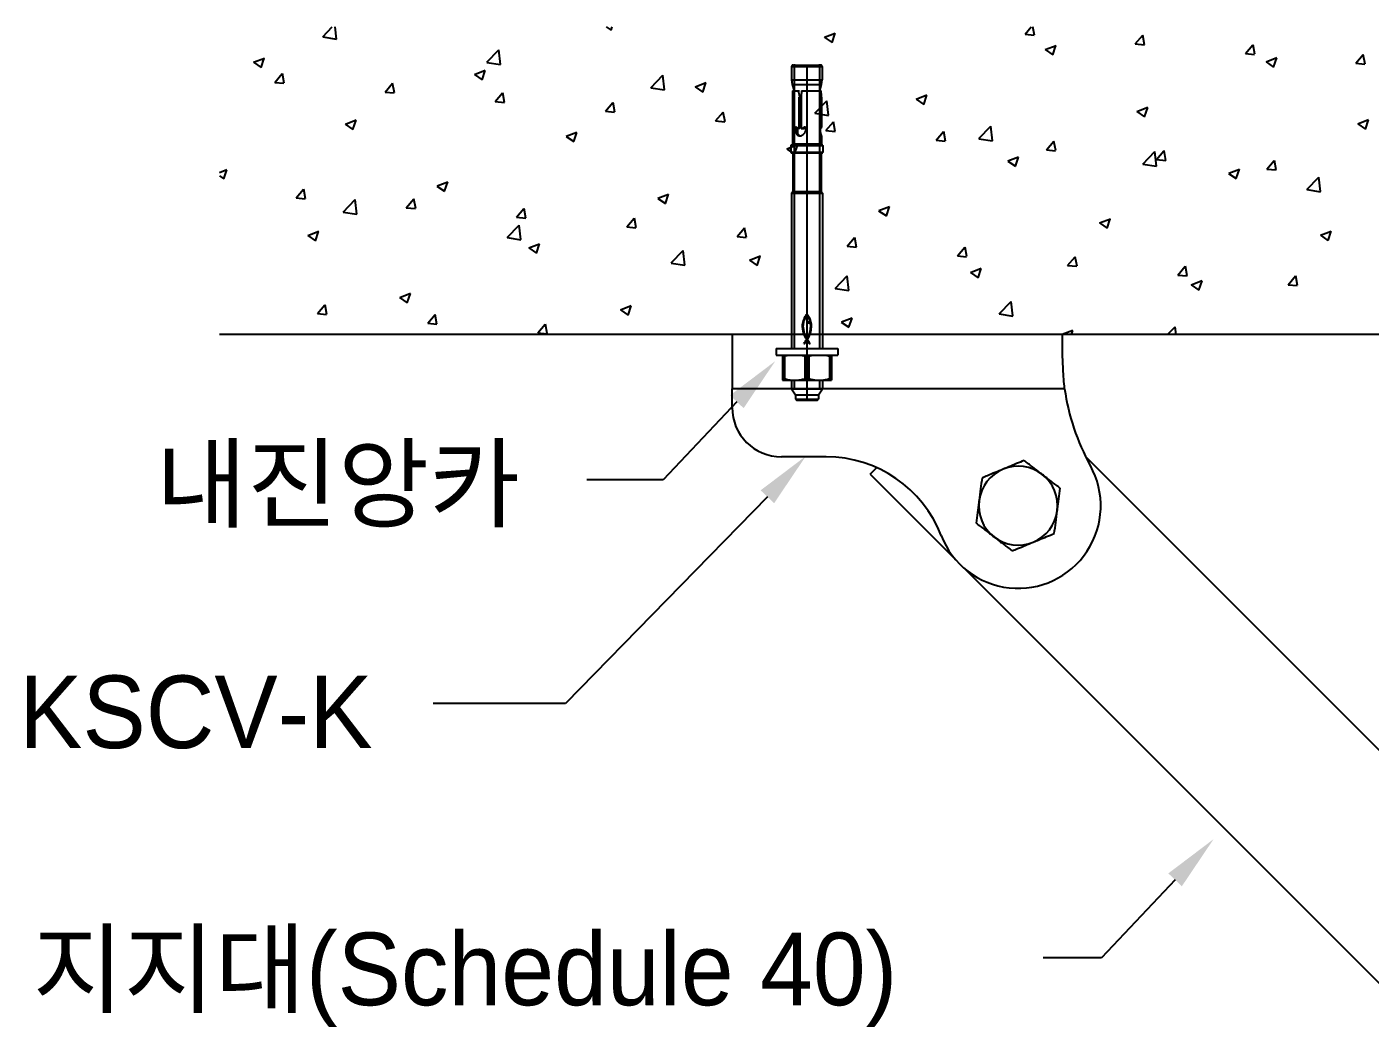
# Model space of a CAD drawing. Header units: millimetres. Extents: x 0 to 42050, y 0 to 29700.
# Drawn here: x 7931 to 10152, y 20332 to 21984 of the extents above; entities that cross this region are included whole.
import ezdxf

# ---------------------------------------------------------------- set-up
doc = ezdxf.new("R2010")
doc.units = ezdxf.units.MM
doc.header["$LTSCALE"] = 50
doc.linetypes.add('CENTER', pattern=[50.8, 31.75, -6.35, 6.35, -6.35])
for name, color, linetype in [('3', 3, 'Continuous'), ('KVC', 7, 'Continuous'), ('P', 3, 'Continuous')]:
    doc.layers.add(name, color=color, linetype=linetype)
doc.styles.add('돋움', font='')
doc.styles.get('돋움').set_extended_font_data('Dotum')

msp = doc.modelspace()

# ---------------------------------------------------------------- linework, layer by layer
at = {"color": 7}
for p, q in [((8420.4, 21967.9), (8436.3, 21984.5)), ((8443.1, 21964.4), (8440.8, 21984.5)), ((8889, 21984.5), (8897.1, 21979)), ((8897.2, 21979), (8899, 21984.5)), ((9581.3, 21972.2), (9591.5, 21984.5)), ((9596.7, 21970.9), (9594.2, 21984.5)), ((8420.5, 21967.8), (8443.1, 21964.3)), ((9249.5, 21967.2), (9262.2, 21958.6)), ((9249.6, 21967.4), (9267.4, 21974.2)), ((9262.2, 21958.6), (9267.3, 21974)), ((9581.3, 21972.2), (9596.4, 21970.9)), ((9763.4, 21956.3), (9775.7, 21970.9)), ((9778.9, 21955), (9776, 21970.9)), ((8691.5, 21925.9), (8711.3, 21946.5)), ((8714.2, 21922.4), (8711.4, 21946.5)), ((9614.6, 21946.8), (9627.2, 21938.3)), ((9614.7, 21947.1), (9632.5, 21953.9)), ((9627.2, 21938.3), (9632.4, 21953.6)), ((9763.4, 21956.3), (9778.6, 21955)), ((9945.6, 21940.3), (9957.9, 21954.9)), ((9945.6, 21940.3), (9960.8, 21939)), ((9961.1, 21939.1), (9958.2, 21955)), ((10127.8, 21924.4), (10140.1, 21939)), ((10143.3, 21923.1), (10140.3, 21939)), ((8306, 21925.9), (8318.7, 21917.4)), ((8306.2, 21926.2), (8324, 21933)), ((8318.7, 21917.4), (8323.9, 21932.7)), ((8691.6, 21925.7), (8714.2, 21922.2)), ((9979.6, 21926.5), (9992.2, 21917.9)), ((9979.7, 21926.7), (9997.5, 21933.6)), ((9992.2, 21917.9), (9997.4, 21933.3)), ((10127.8, 21924.4), (10143, 21923.1)), ((8341.2, 21892.7), (8353.5, 21907.3)), ((8341.2, 21892.7), (8356.4, 21891.4)), ((8356.7, 21891.5), (8353.7, 21907.4)), ((8671.1, 21905.6), (8683.7, 21897.1)), ((8671.2, 21905.8), (8689, 21912.7)), ((8683.7, 21897), (8688.9, 21912.4)), ((8962.6, 21883.8), (8982.4, 21904.5)), ((8985.3, 21880.3), (8982.4, 21904.5)), ((9036.2, 21885.5), (9054, 21892.3)), ((9048.8, 21876.7), (9053.9, 21892.1)), ((8523.4, 21876.8), (8535.6, 21891.4)), ((8523.4, 21876.8), (8538.6, 21875.5)), ((8538.9, 21875.5), (8535.9, 21891.4)), ((8705.6, 21860.9), (8717.8, 21875.5)), ((8721, 21859.6), (8718.1, 21875.5)), ((8962.6, 21883.7), (8985.2, 21880.2)), ((9036.1, 21885.2), (9048.7, 21876.7)), ((9401.3, 21865.2), (9419, 21872)), ((9413.8, 21856.4), (9418.9, 21871.7)), ((8705.6, 21860.9), (8720.8, 21859.5)), ((8887.8, 21844.9), (8900, 21859.5)), ((8903.2, 21843.6), (8900.3, 21859.6)), ((9233.7, 21841.8), (9253.4, 21862.4)), ((9256.3, 21838.3), (9253.5, 21862.4)), ((9401.1, 21864.9), (9413.8, 21856.4)), ((9766.3, 21844.8), (9784.1, 21851.6)), ((9778.8, 21836), (9784, 21851.4)), ((8457.8, 21823.9), (8475.6, 21830.7)), ((8470.3, 21815.1), (8475.5, 21830.5)), ((8887.8, 21844.9), (8902.9, 21843.6)), ((9069.9, 21829), (9085.1, 21827.7)), ((9069.9, 21829), (9082.2, 21843.6)), ((9085.4, 21827.7), (9082.5, 21843.6)), ((9233.7, 21841.7), (9256.3, 21838.2)), ((9252.1, 21813), (9264.4, 21827.6)), ((9267.6, 21811.8), (9264.7, 21827.7)), ((9766.2, 21844.5), (9778.8, 21836)), ((10131.3, 21824.5), (10149.1, 21831.3)), ((10143.9, 21815.7), (10149, 21831)), ((8457.7, 21823.7), (8470.3, 21815.1)), ((8822.7, 21803.3), (8835.3, 21794.8)), ((8822.8, 21803.6), (8840.6, 21810.4)), ((8835.3, 21794.8), (8840.5, 21810.1)), ((9252.1, 21813), (9267.3, 21811.7)), ((9434.3, 21797.1), (9446.6, 21811.7)), ((9449.8, 21795.8), (9446.8, 21811.7)), ((9504.7, 21799.8), (9524.5, 21820.4)), ((9527.4, 21796.3), (9524.6, 21820.4)), ((10131.2, 21824.2), (10143.8, 21815.7)), ((9187.7, 21783), (9200.4, 21774.4)), ((9187.8, 21783.2), (9205.6, 21790.1)), ((9200.4, 21774.4), (9205.5, 21789.8)), ((9434.3, 21797.1), (9449.5, 21795.8)), ((9504.8, 21799.6), (9527.4, 21796.1)), ((9616.5, 21781.2), (9628.7, 21795.8)), ((9616.5, 21781.2), (9631.7, 21779.8)), ((9632, 21779.9), (9629, 21795.8)), ((9552.8, 21762.6), (9565.4, 21754.1)), ((9552.9, 21762.9), (9570.7, 21769.7)), ((9565.4, 21754.1), (9570.6, 21769.4)), ((9775.8, 21757.7), (9795.6, 21778.3)), ((9798.5, 21754.2), (9795.7, 21778.3)), ((9798.7, 21765.2), (9810.9, 21779.8)), ((9798.7, 21765.2), (9813.9, 21763.9)), ((9814.2, 21763.9), (9811.2, 21779.9)), ((9980.9, 21749.3), (9993.1, 21763.9)), ((9996.3, 21748), (9993.4, 21763.9)), ((8249.6, 21744), (8262.1, 21748.8)), ((8249.6, 21738.1), (8256.9, 21733.2)), ((8256.9, 21733.2), (8262.1, 21748.5)), ((9775.9, 21757.6), (9798.5, 21754.1)), ((9917.8, 21742.3), (9930.4, 21733.8)), ((9917.9, 21742.5), (9935.7, 21749.4)), ((9930.4, 21733.8), (9935.6, 21749.1)), ((9980.9, 21749.3), (9996.1, 21748)), ((8376.5, 21701.7), (8388.7, 21716.3)), ((8391.9, 21700.4), (8389, 21716.3)), ((8609.3, 21721.4), (8621.9, 21712.9)), ((8609.4, 21721.6), (8627.2, 21728.5)), ((8621.9, 21712.9), (8627.1, 21728.2)), ((10046.9, 21715.7), (10066.7, 21736.3)), ((10047, 21715.5), (10069.5, 21712)), ((10069.6, 21712.2), (10066.8, 21736.3)), ((8376.5, 21701.7), (8391.6, 21700.4)), ((8454.1, 21678.5), (8473.9, 21699.1)), ((8476.8, 21675), (8474, 21699.1)), ((8558.6, 21685.7), (8570.9, 21700.3)), ((8574.1, 21684.5), (8571.2, 21700.4)), ((8974.3, 21701), (8986.9, 21692.5)), ((8974.4, 21701.3), (8992.2, 21708.1)), ((8987, 21692.5), (8992.1, 21707.9)), ((8454.2, 21678.3), (8476.7, 21674.8)), ((8558.6, 21685.7), (8573.8, 21684.4)), ((8740.8, 21669.8), (8753.1, 21684.4)), ((8740.8, 21669.8), (8756, 21668.5)), ((8756.3, 21668.5), (8753.4, 21684.4)), ((9339.3, 21680.7), (9352, 21672.2)), ((9339.5, 21681), (9357.2, 21687.8)), ((9352, 21672.2), (9357.1, 21687.5)), ((8725.2, 21636.4), (8745, 21657)), ((8747.9, 21632.9), (8745, 21657)), ((8923, 21653.9), (8935.3, 21668.5)), ((8923, 21653.9), (8938.2, 21652.5)), ((8938.5, 21652.6), (8935.5, 21668.5)), ((9105.2, 21637.9), (9117.4, 21652.5)), ((9120.7, 21636.6), (9117.7, 21652.6)), ((9704.4, 21660.4), (9717, 21651.8)), ((9704.5, 21660.6), (9722.3, 21667.4)), ((9717, 21651.8), (9722.2, 21667.2)), ((8395.9, 21639.5), (8408.5, 21630.9)), ((8396, 21639.7), (8413.8, 21646.6)), ((8408.5, 21630.9), (8413.7, 21646.3)), ((8725.2, 21636.3), (8747.8, 21632.8)), ((8761, 21619.4), (8778.8, 21626.2)), ((8773.5, 21610.6), (8778.7, 21625.9)), ((9105.2, 21637.9), (9120.4, 21636.6)), ((9287.4, 21622), (9299.6, 21636.6)), ((9302.8, 21620.7), (9299.9, 21636.6)), ((10069.4, 21640), (10082, 21631.5)), ((10069.5, 21640.3), (10087.3, 21647.1)), ((10082.1, 21631.5), (10087.2, 21646.8)), ((8760.9, 21619.1), (8773.5, 21610.6)), ((8996.3, 21594.4), (9016, 21615)), ((9018.9, 21590.9), (9016.1, 21615)), ((9126, 21599), (9143.8, 21605.9)), ((9138.6, 21590.3), (9143.7, 21605.6)), ((9287.4, 21622), (9302.6, 21620.7)), ((9469.6, 21606.1), (9481.8, 21620.6)), ((9469.6, 21606), (9484.7, 21604.7)), ((9485, 21604.8), (9482.1, 21620.7)), ((9651.7, 21590.1), (9664, 21604.7)), ((9667.2, 21588.8), (9664.3, 21604.7)), ((8996.3, 21594.2), (9018.9, 21590.7)), ((9125.9, 21598.8), (9138.6, 21590.3)), ((9491.1, 21578.7), (9508.9, 21585.5)), ((9503.6, 21569.9), (9508.8, 21585.3)), ((9651.7, 21590.1), (9666.9, 21588.8)), ((9833.9, 21574.2), (9846.2, 21588.8)), ((9849.4, 21572.9), (9846.5, 21588.8)), ((9267.3, 21552.3), (9287.1, 21572.9)), ((9290, 21548.8), (9287.2, 21573)), ((9491, 21578.4), (9503.6, 21569.9)), ((9833.9, 21574.2), (9849.1, 21572.8)), ((9856.1, 21558.4), (9873.9, 21565.2)), ((9868.6, 21549.6), (9873.8, 21564.9)), ((10016.1, 21558.2), (10028.4, 21572.8)), ((10031.6, 21557), (10028.6, 21572.9)), ((8547.5, 21537.2), (8560.1, 21528.7)), ((8547.6, 21537.5), (8565.4, 21544.3)), ((8560.1, 21528.7), (8565.3, 21544)), ((9267.4, 21552.2), (9290, 21548.7)), ((9856, 21558.1), (9868.6, 21549.6)), ((10016.1, 21558.2), (10031.3, 21556.9)), ((8411.7, 21510.6), (8423.9, 21525.2)), ((8427.2, 21509.3), (8424.2, 21525.3)), ((8912.5, 21516.9), (8925.1, 21508.3)), ((8912.6, 21517.1), (8930.4, 21523.9)), ((8925.2, 21508.3), (8930.3, 21523.7)), ((9538.4, 21510.3), (9558.2, 21530.9)), ((9561.1, 21506.8), (9558.3, 21530.9)), ((8411.7, 21510.6), (8426.9, 21509.3)), ((8593.9, 21494.7), (8606.1, 21509.3)), ((8593.9, 21494.7), (8609.1, 21493.4)), ((8609.3, 21493.4), (8606.4, 21509.3)), ((8776.1, 21478.8), (8788.3, 21493.3)), ((8791.5, 21477.5), (8788.6, 21493.4)), ((9277.5, 21496.5), (9290.2, 21488)), ((9277.7, 21496.8), (9295.4, 21503.6)), ((9290.2, 21488), (9295.3, 21503.3)), ((9538.5, 21510.1), (9561.1, 21506.6)), ((8776.1, 21478.7), (8791.2, 21477.4)), ((8969.4, 21476.1), (8970.5, 21477.4)), ((8971, 21476.1), (8970.8, 21477.4)), ((9642.6, 21476.2), (9642.7, 21476.1)), ((9642.7, 21476.4), (9660.5, 21483.3)), ((9658.1, 21476.1), (9660.4, 21483)), ((9817, 21476.1), (9829.3, 21488.9)), ((9830.8, 21476.1), (9829.4, 21488.9))]:
    msp.add_line(p, q, dxfattribs=at)
at = {"color": 3, "linetype": 'CENTER'}
for p, q in [((9195.4, 21919.1), (9195.4, 21897)), ((9195.4, 21919.1), (9246.1, 21919.1)), ((9197.6, 21921.2), (9244, 21921.2)), ((9199.8, 21922.7), (9199.8, 21452.9)), ((9220.8, 21921.2), (9220.8, 21367.7)), ((9241.8, 21922.7), (9241.8, 21452.9)), ((9246.1, 21919.1), (9246.1, 21897)), ((9195.4, 21897), (9196.5, 21889.3)), ((9195.4, 21897), (9246.1, 21897)), ((9245, 21889.3), (9246.1, 21897)), ((9196.5, 21889.3), (9199.4, 21878.7)), ((9196.5, 21889.3), (9245, 21889.3)), ((9196.9, 21878.7), (9196.9, 21791.4)), ((9196.9, 21878.7), (9206.1, 21878.7)), ((9206.1, 21878.7), (9208.4, 21878.7)), ((9211.8, 21878.7), (9244.4, 21878.7)), ((9242.2, 21878.7), (9245, 21889.3)), ((9207.5, 21868.2), (9207.5, 21819)), ((9207.5, 21868.2), (9211, 21868.2)), ((9209.7, 21868.2), (9209.7, 21819)), ((9209.7, 21857.4), (9211, 21857.4)), ((9211, 21868.2), (9211, 21818)), ((9244.6, 21868.2), (9244.6, 21819)), ((9244.6, 21868.2), (9244.6, 21868.2)), ((9244.6, 21868.2), (9244.6, 21868.2)), ((9201.4, 21817.6), (9201.5, 21817.7)), ((9201.4, 21817.4), (9201.4, 21817.6)), ((9201.4, 21817.3), (9201.4, 21817.4)), ((9201.4, 21817.2), (9201.4, 21817.3)), ((9201.4, 21817.1), (9201.4, 21817.2)), ((9201.4, 21817.1), (9201.4, 21816.9)), ((9201.4, 21816.9), (9201.4, 21816.8)), ((9201.4, 21816.8), (9201.4, 21816.5)), ((9201.4, 21816.8), (9203.9, 21816.8)), ((9201.4, 21816.5), (9201.4, 21816.2)), ((9201.4, 21816.2), (9201.5, 21815.9)), ((9201.5, 21817.9), (9201.6, 21818.1)), ((9201.5, 21817.8), (9201.5, 21817.9)), ((9201.5, 21817.7), (9201.5, 21817.8)), ((9201.5, 21815.9), (9201.5, 21815.5)), ((9201.5, 21815.5), (9201.5, 21815.2)), ((9201.5, 21815.2), (9201.5, 21814.9)), ((9201.5, 21814.6), (9201.5, 21814.9)), ((9201.5, 21814.9), (9204, 21814.9)), ((9201.5, 21814.6), (9201.5, 21814.2)), ((9201.5, 21814.2), (9201.5, 21813.9)), ((9201.5, 21813.9), (9201.5, 21813.6)), ((9201.5, 21813.6), (9201.6, 21813.3)), ((9201.6, 21818.3), (9201.7, 21818.4)), ((9201.6, 21818.2), (9201.6, 21818.3)), ((9201.6, 21818.1), (9201.6, 21818.2)), ((9201.6, 21813.3), (9201.6, 21812.9)), ((9201.6, 21812.9), (9201.7, 21812.2)), ((9201.6, 21812.9), (9204.1, 21812.9)), ((9201.7, 21818.5), (9201.8, 21818.6)), ((9201.7, 21818.4), (9201.7, 21818.5)), ((9201.7, 21812.2), (9201.8, 21811.5)), ((9201.8, 21818.6), (9201.9, 21818.7)), ((9201.8, 21811.5), (9202, 21810.7)), ((9201.9, 21818.7), (9202, 21818.8)), ((9201.9, 21818.7), (9201.9, 21818.7)), ((9202, 21818.8), (9202.1, 21818.9)), ((9202, 21810.7), (9202.2, 21810.1)), ((9202.1, 21818.9), (9202.2, 21819)), ((9202.1, 21818.9), (9202.1, 21818.9)), ((9202.2, 21819), (9202.3, 21819)), ((9202.2, 21810.1), (9202.4, 21809.4)), ((9202.3, 21819), (9202.4, 21819.1)), ((9202.4, 21819.1), (9202.5, 21819.1)), ((9202.4, 21819.1), (9202.4, 21819.1)), ((9202.4, 21809.4), (9202.7, 21808.8)), ((9202.5, 21819.1), (9202.6, 21819.2)), ((9202.6, 21819.2), (9202.7, 21819.2)), ((9202.7, 21819.2), (9202.8, 21819.2)), ((9202.7, 21808.8), (9203, 21808.2)), ((9202.8, 21819.2), (9202.9, 21819.2)), ((9202.8, 21819.2), (9202.8, 21819.2)), ((9202.9, 21819.2), (9203, 21819.2)), ((9202.9, 21819.2), (9202.9, 21819.2)), ((9203, 21819.2), (9203, 21819.1)), ((9203, 21819.1), (9203.1, 21819.1)), ((9203, 21808.2), (9203.4, 21807.6)), ((9203.1, 21819.1), (9203.2, 21819.1)), ((9203.2, 21819.1), (9203.3, 21819.1)), ((9203.3, 21819.1), (9203.3, 21819)), ((9203.3, 21819), (9203.4, 21819)), ((9203.4, 21819), (9203.5, 21818.9)), ((9203.4, 21807.6), (9203.7, 21807.1)), ((9203.5, 21818.9), (9203.6, 21818.9)), ((9203.6, 21818.9), (9203.7, 21818.6)), ((9203.7, 21818.6), (9203.9, 21818.4)), ((9203.7, 21807.1), (9204.1, 21806.6)), ((9203.9, 21818.4), (9204.1, 21818.2)), ((9203.9, 21817.5), (9204, 21817.7)), ((9203.9, 21817.4), (9203.9, 21817.5)), ((9203.9, 21817.5), (9204.1, 21817.3)), ((9203.9, 21817.2), (9203.9, 21817.4)), ((9203.9, 21817.1), (9203.9, 21817.2)), ((9203.9, 21817.1), (9203.9, 21817)), ((9203.9, 21817), (9203.9, 21816.8)), ((9203.9, 21816.8), (9203.9, 21816.5)), ((9203.9, 21816.5), (9204, 21816.2)), ((9204, 21817.9), (9204.1, 21818.1)), ((9204, 21817.8), (9204, 21817.9)), ((9204, 21817.7), (9204, 21817.8)), ((9204, 21816.2), (9204, 21815.9)), ((9204, 21815.9), (9204, 21815.5)), ((9204, 21815.5), (9204, 21815.2)), ((9204, 21815.2), (9204, 21814.9)), ((9204, 21814.6), (9204, 21814.9)), ((9204, 21814.6), (9204, 21814.2)), ((9204, 21814.2), (9204, 21813.9)), ((9204, 21813.9), (9204, 21813.6)), ((9204, 21813.6), (9204.1, 21813.3)), ((9204.1, 21818.1), (9204.1, 21818.2)), ((9204.1, 21818.2), (9204.3, 21817.9)), ((9204.1, 21817.3), (9204.3, 21817.1)), ((9204.1, 21813.3), (9204.1, 21812.9)), ((9204.1, 21812.9), (9204.2, 21812.2)), ((9204.1, 21806.6), (9204.6, 21806.2)), ((9204.2, 21812.2), (9204.3, 21811.5)), ((9204.3, 21817.9), (9204.5, 21817.7)), ((9204.3, 21817.1), (9204.5, 21817)), ((9204.3, 21811.5), (9204.5, 21810.7)), ((9204.5, 21817.7), (9204.7, 21817.5)), ((9204.5, 21817), (9204.7, 21816.8)), ((9204.5, 21810.7), (9204.6, 21810)), ((9204.6, 21810), (9204.9, 21809.4)), ((9204.6, 21806.2), (9204.9, 21805.9)), ((9204.6, 21806.2), (9206.9, 21806.2)), ((9204.7, 21817.5), (9204.8, 21817.4)), ((9204.7, 21816.8), (9204.9, 21816.6)), ((9204.8, 21817.4), (9204.9, 21817.3)), ((9204.9, 21817.3), (9205, 21817.2)), ((9204.9, 21816.6), (9205.1, 21816.5)), ((9204.9, 21809.4), (9205.1, 21808.8)), ((9204.9, 21805.9), (9205.2, 21805.6)), ((9205, 21817.2), (9205.1, 21817.1)), ((9205.1, 21817.2), (9205.1, 21808.9)), ((9205.1, 21817.1), (9205.2, 21817.1)), ((9205.1, 21808.8), (9205.4, 21808.2)), ((9205.2, 21817.1), (9205.3, 21817)), ((9205.2, 21805.6), (9205.6, 21805.4)), ((9205.3, 21817), (9205.4, 21817)), ((9205.4, 21817), (9205.5, 21817)), ((9205.4, 21808.2), (9205.7, 21807.6)), ((9205.5, 21817), (9205.7, 21816.9)), ((9205.6, 21805.4), (9205.9, 21805.2)), ((9205.7, 21816.9), (9205.8, 21816.9)), ((9205.7, 21807.6), (9206.1, 21807.1)), ((9205.8, 21816.9), (9205.9, 21816.9)), ((9205.8, 21816.9), (9205.8, 21816.9)), ((9205.8, 21816.9), (9205.8, 21816.9)), ((9205.8, 21816.9), (9205.8, 21816.9)), ((9205.8, 21816.9), (9205.8, 21816.9)), ((9205.8, 21816.9), (9205.8, 21816.9)), ((9205.8, 21816.9), (9205.8, 21816.9)), ((9205.8, 21816.9), (9208.1, 21816.9)), ((9205.9, 21816.9), (9206, 21816.9)), ((9205.9, 21805.2), (9206.3, 21805)), ((9206, 21816.9), (9206.1, 21817)), ((9206.1, 21817), (9206.2, 21817)), ((9206.1, 21807.1), (9206.4, 21806.6)), ((9206.2, 21817), (9206.3, 21817)), ((9206.3, 21817), (9206.4, 21817.1)), ((9206.3, 21805), (9206.7, 21804.8)), ((9206.4, 21817.1), (9206.5, 21817.1)), ((9206.4, 21806.6), (9206.9, 21806.2)), ((9206.5, 21817.1), (9206.6, 21817.2)), ((9206.6, 21817.2), (9206.7, 21817.2)), ((9206.7, 21817.2), (9206.8, 21817.3)), ((9206.7, 21804.8), (9207.1, 21804.6)), ((9206.7, 21804.8), (9209, 21804.8)), ((9206.8, 21817.4), (9206.9, 21817.5)), ((9206.8, 21817.3), (9206.8, 21817.4)), ((9206.9, 21817.5), (9207, 21817.6)), ((9206.9, 21806.2), (9207.2, 21805.9)), ((9207, 21817.6), (9207.1, 21817.6)), ((9207.1, 21817.7), (9207.2, 21817.9)), ((9207.1, 21817.6), (9207.1, 21817.7)), ((9207.1, 21804.6), (9207.5, 21804.5)), ((9207.2, 21818), (9207.3, 21818.1)), ((9207.2, 21817.9), (9207.2, 21818)), ((9207.2, 21818), (9209.5, 21818)), ((9207.2, 21805.9), (9207.5, 21805.6)), ((9207.3, 21818.1), (9207.3, 21818.2)), ((9207.3, 21818.2), (9207.4, 21818.2)), ((9207.4, 21818.8), (9207.5, 21818.9)), ((9207.4, 21818.7), (9207.4, 21818.8)), ((9207.4, 21818.6), (9207.4, 21818.7)), ((9207.4, 21818.4), (9207.4, 21818.6)), ((9207.4, 21818.3), (9207.4, 21818.4)), ((9207.4, 21818.2), (9207.4, 21818.3)), ((9207.5, 21818.9), (9207.5, 21819)), ((9207.5, 21819), (9209.7, 21819)), ((9207.5, 21805.6), (9207.8, 21805.4)), ((9207.5, 21804.5), (9207.9, 21804.4)), ((9207.8, 21805.4), (9208.2, 21805.2)), ((9207.9, 21804.4), (9208.3, 21804.3)), ((9208.1, 21816.9), (9208.2, 21816.9)), ((9208.2, 21816.9), (9208.3, 21816.9)), ((9208.2, 21805.2), (9208.6, 21805)), ((9208.3, 21816.9), (9208.4, 21817)), ((9208.3, 21804.3), (9208.7, 21804.3)), ((9208.4, 21817), (9208.5, 21817)), ((9208.5, 21817), (9208.6, 21817)), ((9208.6, 21817), (9208.7, 21817.1)), ((9208.6, 21805), (9209, 21804.8)), ((9208.7, 21817.1), (9208.8, 21817.1)), ((9208.7, 21804.3), (9209.1, 21804.3)), ((9208.8, 21817.1), (9208.8, 21817.2)), ((9208.8, 21817.2), (9208.9, 21817.2)), ((9208.9, 21817.2), (9209, 21817.3)), ((9209, 21817.3), (9209.1, 21817.4)), ((9209, 21804.8), (9209.2, 21804.7)), ((9209.1, 21817.4), (9209.2, 21817.5)), ((9209.1, 21804.3), (9209.4, 21804.3)), ((9209.2, 21817.5), (9209.2, 21817.6)), ((9209.2, 21817.6), (9209.3, 21817.6)), ((9209.2, 21804.7), (9209.4, 21804.6)), ((9209.3, 21817.6), (9209.4, 21817.7)), ((9209.4, 21817.9), (9209.5, 21818)), ((9209.4, 21817.7), (9209.4, 21817.9)), ((9209.4, 21804.6), (9209.6, 21804.6)), ((9209.4, 21804.3), (9209.7, 21804.3)), ((9209.5, 21818.1), (9209.6, 21818.2)), ((9209.5, 21818), (9209.5, 21818.1)), ((9209.6, 21818.4), (9209.7, 21818.6)), ((9209.6, 21818.3), (9209.6, 21818.4)), ((9209.6, 21818.2), (9209.6, 21818.3)), ((9209.6, 21818.2), (9209.6, 21818.2)), ((9209.6, 21804.6), (9209.8, 21804.5)), ((9209.7, 21818.9), (9209.7, 21819)), ((9209.7, 21818.8), (9209.7, 21818.9)), ((9209.7, 21818.7), (9209.7, 21818.8)), ((9209.7, 21818.6), (9209.7, 21818.7)), ((9209.7, 21804.3), (9210.1, 21804.4)), ((9209.8, 21804.5), (9210, 21804.4)), ((9210, 21804.4), (9210.3, 21804.4)), ((9210.1, 21804.4), (9210.4, 21804.4)), ((9210.4, 21804.4), (9210.7, 21804.5)), ((9210.7, 21804.5), (9211, 21804.5)), ((9211, 21817.9), (9211, 21818)), ((9211, 21817.9), (9211, 21817.9)), ((9211, 21817.9), (9211, 21817.8)), ((9211, 21817.8), (9211, 21817.7)), ((9211, 21817.7), (9211, 21817.6)), ((9211, 21817.6), (9211, 21817.5)), ((9211, 21817.5), (9211, 21817.4)), ((9211, 21817.4), (9211.1, 21817.3)), ((9211, 21804.5), (9211.5, 21804.7)), ((9211.1, 21817.3), (9211.1, 21817.2)), ((9211.1, 21817.2), (9211.1, 21817.1)), ((9211.1, 21817.1), (9211.2, 21817.1)), ((9211.2, 21817.1), (9211.2, 21817)), ((9211.2, 21817), (9211.3, 21816.9)), ((9211.3, 21816.9), (9211.3, 21816.8)), ((9211.3, 21816.8), (9211.4, 21816.8)), ((9211.4, 21816.8), (9211.5, 21816.7)), ((9211.5, 21816.7), (9211.5, 21816.6)), ((9211.5, 21816.6), (9211.6, 21816.6)), ((9211.5, 21804.7), (9212.1, 21804.9)), ((9211.6, 21816.6), (9211.7, 21816.5)), ((9211.7, 21816.5), (9211.7, 21816.5)), ((9211.7, 21816.5), (9211.8, 21816.5)), ((9211.8, 21816.5), (9211.9, 21816.4)), ((9211.9, 21816.4), (9212, 21816.4)), ((9212, 21816.4), (9212.1, 21816.4)), ((9212.1, 21816.4), (9212.2, 21816.3)), ((9212.1, 21804.9), (9212.6, 21805.2)), ((9212.2, 21816.3), (9212.2, 21816.3)), ((9212.2, 21816.3), (9212.3, 21816.3)), ((9212.3, 21816.3), (9212.4, 21816.3)), ((9212.4, 21816.3), (9212.5, 21816.3)), ((9212.4, 21816.3), (9214.7, 21816.3)), ((9212.5, 21816.3), (9212.6, 21816.3)), ((9212.6, 21816.3), (9212.7, 21816.4)), ((9212.6, 21805.2), (9213.1, 21805.5)), ((9212.7, 21816.4), (9212.8, 21816.4)), ((9212.8, 21816.4), (9212.9, 21816.4)), ((9212.9, 21816.4), (9213, 21816.4)), ((9213, 21816.4), (9213.3, 21816.6)), ((9213, 21816.4), (9215.3, 21816.4)), ((9213.1, 21805.5), (9213.6, 21805.8)), ((9213.3, 21816.6), (9213.6, 21816.8)), ((9213.6, 21816.8), (9213.9, 21817)), ((9213.6, 21805.8), (9214.1, 21806.1)), ((9213.9, 21817), (9214.2, 21817.2)), ((9214.1, 21806.1), (9214.6, 21806.5)), ((9214.2, 21817.2), (9214.5, 21817.4)), ((9214.5, 21817.4), (9214.8, 21817.7)), ((9214.6, 21806.5), (9215.1, 21806.9)), ((9214.7, 21816.3), (9214.8, 21816.3)), ((9214.8, 21817.7), (9215, 21817.9)), ((9214.8, 21816.3), (9214.9, 21816.3)), ((9214.9, 21816.3), (9215, 21816.4)), ((9215, 21817.9), (9215.3, 21818.2)), ((9215, 21816.4), (9215.1, 21816.4)), ((9215.1, 21816.4), (9215.2, 21816.4)), ((9215.1, 21806.9), (9215.5, 21807.3)), ((9215.2, 21816.4), (9215.3, 21816.4)), ((9215.3, 21818.2), (9215.5, 21818.5)), ((9215.3, 21816.4), (9215.6, 21816.6)), ((9215.5, 21818.5), (9215.7, 21818.8)), ((9215.5, 21807.3), (9215.9, 21807.7)), ((9215.6, 21816.6), (9215.9, 21816.8)), ((9215.7, 21818.8), (9215.9, 21818.9)), ((9215.7, 21818.8), (9218.1, 21818.8)), ((9215.9, 21818.9), (9216, 21819)), ((9215.9, 21816.8), (9216.2, 21817)), ((9215.9, 21807.7), (9216.3, 21808.1)), ((9216, 21819), (9216.1, 21819)), ((9216.1, 21819), (9216.3, 21819.1)), ((9216.2, 21817), (9216.5, 21817.2)), ((9216.3, 21819.1), (9216.5, 21819.2)), ((9216.3, 21808.1), (9216.7, 21808.6)), ((9216.5, 21819.2), (9216.6, 21819.2)), ((9216.5, 21817.2), (9216.8, 21817.4)), ((9216.6, 21819.2), (9216.8, 21819.2)), ((9216.7, 21808.6), (9217.1, 21809.1)), ((9216.8, 21819.2), (9217, 21819.3)), ((9216.8, 21817.4), (9217.1, 21817.7)), ((9217, 21819.3), (9217.1, 21819.3)), ((9217.1, 21819.3), (9217.3, 21819.3)), ((9217.1, 21817.7), (9217.4, 21817.9)), ((9217.1, 21809.1), (9217.4, 21809.6)), ((9217.3, 21819.3), (9217.5, 21819.2)), ((9217.4, 21817.9), (9217.6, 21818.2)), ((9217.4, 21809.6), (9217.7, 21810.1)), ((9217.5, 21819.2), (9217.6, 21819.2)), ((9217.6, 21819.2), (9217.8, 21819.2)), ((9217.6, 21818.2), (9217.9, 21818.5)), ((9217.7, 21810.1), (9217.9, 21810.5)), ((9217.8, 21819.2), (9217.9, 21819.1)), ((9217.9, 21819.1), (9218.1, 21819.1)), ((9217.9, 21818.5), (9218.1, 21818.8)), ((9217.9, 21810.5), (9218.1, 21811)), ((9218.1, 21819.1), (9218.2, 21819)), ((9218.1, 21818.8), (9218.2, 21818.8)), ((9218.1, 21818.8), (9218.1, 21818.8)), ((9218.1, 21811), (9218.3, 21811.4)), ((9218.2, 21819), (9218.4, 21818.9)), ((9218.2, 21818.9), (9218.3, 21818.9)), ((9218.2, 21818.8), (9218.2, 21818.9)), ((9218.2, 21818.8), (9218.2, 21818.8)), ((9218.3, 21818.9), (9218.3, 21818.9)), ((9218.3, 21811.4), (9218.5, 21811.8)), ((9218.4, 21818.9), (9218.5, 21818.8)), ((9218.5, 21818.8), (9218.6, 21818.7)), ((9218.5, 21811.8), (9218.6, 21812.3)), ((9218.6, 21818.7), (9218.7, 21818.6)), ((9218.6, 21812.3), (9218.7, 21812.7)), ((9218.7, 21818.6), (9218.8, 21818.5)), ((9218.7, 21812.7), (9218.9, 21813.2)), ((9218.8, 21818.5), (9218.9, 21818.3)), ((9218.9, 21818.3), (9219, 21818.2)), ((9218.9, 21813.6), (9219, 21814.1)), ((9218.9, 21813.2), (9218.9, 21813.6)), ((9219, 21818.2), (9219.1, 21818.1)), ((9219, 21814.5), (9219.1, 21814.9)), ((9219, 21814.1), (9219, 21814.5)), ((9219.1, 21818.1), (9219.2, 21817.9)), ((9219.1, 21816.1), (9219.2, 21816.4)), ((9219.1, 21815.7), (9219.1, 21816.1)), ((9219.1, 21815.3), (9219.1, 21815.7)), ((9219.1, 21814.9), (9219.1, 21815.3)), ((9219.2, 21817.9), (9219.2, 21817.8)), ((9219.2, 21817.8), (9219.2, 21817.6)), ((9219.2, 21817.6), (9219.3, 21817.4)), ((9219.2, 21817), (9219.3, 21817.1)), ((9219.2, 21816.8), (9219.2, 21817)), ((9219.2, 21816.4), (9219.2, 21816.8)), ((9219.3, 21817.4), (9219.3, 21817.3)), ((9219.3, 21817.1), (9219.3, 21817.3)), ((9242.5, 21817.7), (9242.6, 21817.8)), ((9242.5, 21817.6), (9242.5, 21817.7)), ((9242.5, 21817.4), (9242.5, 21817.6)), ((9242.5, 21817.5), (9244.1, 21817.5)), ((9242.5, 21817.3), (9242.5, 21817.4)), ((9242.5, 21817.2), (9242.5, 21817.3)), ((9242.5, 21817.1), (9242.5, 21817.2)), ((9242.5, 21817.1), (9242.5, 21816.9)), ((9242.5, 21816.9), (9242.5, 21816.8)), ((9242.5, 21816.9), (9244.3, 21816.9)), ((9242.5, 21816.9), (9244.3, 21816.9)), ((9242.5, 21816.8), (9242.5, 21816.5)), ((9242.5, 21816.5), (9242.5, 21816.2)), ((9242.5, 21816.3), (9244.3, 21816.3)), ((9242.5, 21816.2), (9242.5, 21815.9)), ((9242.5, 21815.9), (9242.6, 21815.5)), ((9242.6, 21818.2), (9242.7, 21818.3)), ((9242.6, 21818.1), (9242.6, 21818.2)), ((9242.6, 21817.9), (9242.6, 21818.1)), ((9242.6, 21817.8), (9242.6, 21817.9)), ((9242.6, 21815.5), (9242.6, 21815.2)), ((9242.6, 21815.2), (9242.6, 21814.9)), ((9242.6, 21814.6), (9242.6, 21814.9)), ((9242.6, 21814.6), (9242.6, 21814.2)), ((9242.6, 21814.2), (9242.6, 21813.9)), ((9242.6, 21813.9), (9242.6, 21813.6)), ((9242.6, 21813.6), (9242.6, 21813.3)), ((9242.6, 21813.3), (9242.6, 21812.9)), ((9242.6, 21812.9), (9242.7, 21812.2)), ((9242.7, 21818.5), (9242.8, 21818.6)), ((9242.7, 21818.4), (9242.7, 21818.5)), ((9242.7, 21818.3), (9242.7, 21818.4)), ((9242.7, 21812.2), (9242.8, 21811.5)), ((9242.8, 21818.7), (9242.9, 21818.8)), ((9242.8, 21818.7), (9242.8, 21818.7)), ((9242.8, 21818.6), (9242.8, 21818.7)), ((9242.8, 21811.5), (9242.9, 21810.7)), ((9242.9, 21818.9), (9243, 21818.9)), ((9242.9, 21818.8), (9242.9, 21818.9)), ((9242.9, 21818.9), (9243.7, 21818.9)), ((9242.9, 21810.7), (9243, 21810.1)), ((9243, 21819), (9243.1, 21819)), ((9243, 21818.9), (9243, 21819)), ((9243, 21810.1), (9243.1, 21809.4)), ((9243.1, 21819.1), (9243.2, 21819.1)), ((9243.1, 21819.1), (9243.1, 21819.1)), ((9243.1, 21819), (9243.1, 21819.1)), ((9243.1, 21809.4), (9243.3, 21808.8)), ((9243.2, 21819.2), (9243.3, 21819.2)), ((9243.2, 21819.1), (9243.2, 21819.2)), ((9243.2, 21819.1), (9243.5, 21819.1)), ((9243.3, 21819.2), (9243.3, 21819.2)), ((9243.3, 21819.2), (9243.4, 21819.2)), ((9243.3, 21819.2), (9243.3, 21819.2)), ((9243.3, 21808.8), (9243.4, 21808.2)), ((9243.4, 21819.2), (9243.4, 21819.1)), ((9243.4, 21819.2), (9243.4, 21819.2)), ((9243.4, 21819.2), (9243.4, 21819.2)), ((9243.4, 21819.1), (9243.5, 21819.1)), ((9243.4, 21808.2), (9243.6, 21807.6)), ((9243.5, 21819.1), (9243.6, 21819)), ((9243.5, 21819.1), (9243.5, 21819.1)), ((9243.5, 21819.1), (9243.5, 21819.1)), ((9243.6, 21819), (9243.6, 21818.9)), ((9243.6, 21819), (9243.6, 21819)), ((9243.6, 21818.9), (9243.7, 21818.9)), ((9243.6, 21807.6), (9243.7, 21807.1)), ((9243.7, 21818.9), (9243.7, 21818.6)), ((9243.7, 21818.6), (9243.8, 21818.4)), ((9243.7, 21807.1), (9243.9, 21806.6)), ((9243.8, 21818.4), (9243.9, 21818.2)), ((9243.9, 21818.2), (9243.9, 21817.9)), ((9243.9, 21817.9), (9244, 21817.7)), ((9243.9, 21806.6), (9244, 21806.2)), ((9244, 21817.7), (9244.1, 21817.5)), ((9244, 21806.2), (9244.1, 21805.9)), ((9244.1, 21817.5), (9244.1, 21817.4)), ((9244.1, 21817.4), (9244.1, 21817.3)), ((9244.1, 21817.3), (9244.1, 21817.2)), ((9244.1, 21817.2), (9244.2, 21817.1)), ((9244.1, 21805.9), (9244.2, 21805.6)), ((9244.2, 21817.1), (9244.2, 21817.1)), ((9244.2, 21817.1), (9244.2, 21817)), ((9244.2, 21817), (9244.3, 21817)), ((9244.2, 21805.6), (9244.3, 21805.4)), ((9244.3, 21817), (9244.3, 21817)), ((9244.3, 21817), (9244.3, 21816.9)), ((9244.3, 21816.9), (9244.4, 21816.9)), ((9244.3, 21816.9), (9244.3, 21816.9)), ((9244.3, 21816.9), (9244.3, 21816.9)), ((9244.3, 21816.9), (9244.3, 21816.9)), ((9244.3, 21816.9), (9244.3, 21816.9)), ((9244.3, 21816.9), (9244.3, 21816.9)), ((9244.3, 21816.9), (9244.3, 21816.9)), ((9244.3, 21816.9), (9244.3, 21816.9)), ((9244.3, 21816.3), (9244.3, 21816.4)), ((9244.3, 21816.4), (9244.4, 21816.4)), ((9244.3, 21816.3), (9244.3, 21816.3)), ((9244.3, 21816.3), (9244.3, 21816.3)), ((9244.3, 21805.4), (9244.4, 21805.2)), ((9244.4, 21817), (9244.4, 21817.1)), ((9244.4, 21817.1), (9244.5, 21817.1)), ((9244.4, 21816.9), (9244.4, 21817)), ((9244.4, 21817), (9244.4, 21817)), ((9244.4, 21817), (9244.4, 21817)), ((9244.4, 21817), (9244.4, 21817)), ((9244.4, 21816.9), (9244.4, 21816.9)), ((9244.4, 21816.6), (9244.4, 21816.7)), ((9244.4, 21816.7), (9244.4, 21816.7)), ((9244.4, 21816.5), (9244.4, 21816.6)), ((9244.4, 21816.6), (9244.4, 21816.6)), ((9244.4, 21816.4), (9244.4, 21816.5)), ((9244.4, 21816.5), (9244.4, 21816.5)), ((9244.4, 21816.4), (9244.4, 21816.4)), ((9244.4, 21816.4), (9244.4, 21816.4)), ((9244.4, 21805.2), (9244.4, 21805)), ((9244.4, 21805), (9244.5, 21804.8)), ((9244.5, 21818.1), (9244.6, 21818.2)), ((9244.5, 21818), (9244.5, 21818.1)), ((9244.5, 21817.9), (9244.5, 21818)), ((9244.5, 21817.8), (9244.5, 21817.9)), ((9244.5, 21817.7), (9244.5, 21817.8)), ((9244.5, 21817.6), (9244.5, 21817.7)), ((9244.5, 21817.5), (9244.5, 21817.6)), ((9244.5, 21817.4), (9244.5, 21817.5)), ((9244.5, 21817.3), (9244.5, 21817.4)), ((9244.5, 21817.2), (9244.5, 21817.3)), ((9244.5, 21817.3), (9244.5, 21817.3)), ((9244.5, 21817.2), (9244.5, 21817.3)), ((9244.5, 21817.1), (9244.5, 21817.2)), ((9244.5, 21817.1), (9244.5, 21817.2)), ((9244.5, 21817), (9244.5, 21817.1)), ((9244.5, 21816.9), (9244.5, 21817)), ((9244.5, 21817), (9244.5, 21817)), ((9244.5, 21816.8), (9244.5, 21816.9)), ((9244.4, 21816.7), (9244.5, 21816.8)), ((9244.5, 21804.8), (9244.5, 21804.7)), ((9244.5, 21804.7), (9244.6, 21804.5)), ((9244.6, 21818.9), (9244.6, 21819)), ((9244.6, 21818.8), (9244.6, 21818.9)), ((9244.6, 21818.7), (9244.6, 21818.8)), ((9244.6, 21818.6), (9244.6, 21818.7)), ((9244.6, 21818.4), (9244.6, 21818.6)), ((9244.6, 21818.3), (9244.6, 21818.4)), ((9244.6, 21818.2), (9244.6, 21818.3)), ((9244.6, 21818.2), (9244.6, 21818.2)), ((9244.6, 21804.5), (9244.6, 21804.4)), ((9244.6, 21804.4), (9244.6, 21804.3)), ((9244.6, 21804.4), (9244.6, 21804.4)), ((9244.6, 21804.3), (9244.6, 21791.4)), ((9244.6, 21804.3), (9244.6, 21804.3)), ((9194.3, 21788.4), (9194.3, 21777.3)), ((9194.3, 21788.4), (9247.2, 21788.4)), ((9195.2, 21789.3), (9246.4, 21789.3)), ((9196.9, 21791.4), (9244.6, 21791.4)), ((9247.2, 21788.4), (9247.2, 21777.3)), ((9194.3, 21777.3), (9247.2, 21777.3)), ((9195.2, 21776.5), (9246.4, 21776.5)), ((9197.4, 21776.5), (9197.4, 21712.6)), ((9244.2, 21776.5), (9244.2, 21712.6)), ((9195.2, 21709.8), (9197.4, 21712.6)), ((9195.2, 21709.8), (9195.2, 21452.9)), ((9195.2, 21709.8), (9246.3, 21709.8)), ((9197.4, 21712.6), (9244.2, 21712.6)), ((9244.2, 21712.6), (9246.3, 21709.8)), ((9246.3, 21709.8), (9246.3, 21452.9)), ((9213.6, 21491.4), (9213.7, 21492.6)), ((9213.7, 21492.6), (9213.9, 21493.8)), ((9213.9, 21493.8), (9214.1, 21495)), ((9214.1, 21495), (9214.3, 21496.1)), ((9214.3, 21496.1), (9214.6, 21497.3)), ((9214.6, 21497.3), (9214.9, 21498.4)), ((9214.9, 21498.4), (9215.2, 21499.5)), ((9214.9, 21491.8), (9215, 21493)), ((9215, 21493), (9215.2, 21494.1)), ((9215.2, 21499.5), (9215.6, 21500.6)), ((9215.2, 21494.1), (9215.4, 21495.2)), ((9215.4, 21495.2), (9215.6, 21496.3)), ((9215.6, 21500.6), (9216, 21501.7)), ((9215.6, 21496.3), (9215.9, 21497.4)), ((9215.9, 21497.4), (9216.2, 21498.6)), ((9216, 21501.7), (9216.5, 21502.8)), ((9216.2, 21498.6), (9216.6, 21499.8)), ((9216.5, 21502.8), (9217, 21503.9)), ((9216.6, 21499.8), (9217.1, 21501)), ((9217, 21503.9), (9217.5, 21504.9)), ((9217.1, 21501), (9217.6, 21502.2)), ((9217.5, 21504.9), (9218.1, 21505.9)), ((9217.6, 21502.2), (9218.1, 21503.3)), ((9218.1, 21505.9), (9218.7, 21507)), ((9218.1, 21503.3), (9218.7, 21504.5)), ((9218.7, 21507), (9219.3, 21508)), ((9218.7, 21504.5), (9219.3, 21505.6)), ((9219.3, 21508), (9220, 21509)), ((9219.3, 21505.6), (9220, 21506.7)), ((9220, 21509), (9220.7, 21509.9)), ((9220, 21506.7), (9220.7, 21507.8)), ((9220.7, 21509.9), (9221.5, 21508.8)), ((9220.7, 21507.8), (9221.1, 21507.2)), ((9221.1, 21507.2), (9221.4, 21506.7)), ((9221.4, 21506.7), (9221.7, 21506.1)), ((9221.5, 21508.8), (9222.3, 21507.7)), ((9221.7, 21506.1), (9222.3, 21505.2)), ((9222.3, 21507.7), (9223, 21506.5)), ((9222.3, 21505.2), (9222.8, 21504.2)), ((9222.4, 21496.3), (9222.5, 21496.6)), ((9222.4, 21496.3), (9222.5, 21495.9)), ((9222.5, 21496.6), (9222.7, 21496.9)), ((9222.5, 21495.9), (9222.7, 21495.6)), ((9222.7, 21496.9), (9222.9, 21497.1)), ((9222.7, 21495.6), (9222.9, 21495.4)), ((9222.8, 21504.2), (9223.3, 21503.2)), ((9222.9, 21497.1), (9223.2, 21497.1)), ((9222.9, 21495.4), (9223.3, 21495.2)), ((9223, 21506.5), (9223.7, 21505.3)), ((9223.2, 21497.1), (9223.6, 21497.1)), ((9223.3, 21503.2), (9223.8, 21502.2)), ((9223.3, 21495.2), (9223.6, 21495.2)), ((9223.6, 21497.1), (9223.9, 21496.9)), ((9223.6, 21495.2), (9223.9, 21495.3)), ((9223.7, 21505.3), (9224.3, 21504.1)), ((9223.8, 21502.2), (9224.2, 21501.2)), ((9223.9, 21496.9), (9224.1, 21496.6)), ((9223.9, 21495.3), (9224.1, 21495.5)), ((9224.1, 21496.6), (9224.2, 21496.2)), ((9224.1, 21495.5), (9224.2, 21495.6)), ((9224.2, 21501.2), (9224.6, 21500.1)), ((9224.2, 21495.7), (9224.2, 21496.2)), ((9224.2, 21495.6), (9224.2, 21495.7)), ((9224.3, 21504.1), (9224.9, 21502.9)), ((9224.6, 21500.1), (9225, 21499)), ((9224.9, 21502.9), (9225.4, 21501.6)), ((9225, 21499), (9225.3, 21498)), ((9225.3, 21498), (9225.6, 21496.9)), ((9225.4, 21501.6), (9225.9, 21500.3)), ((9225.6, 21496.9), (9225.9, 21495.7)), ((9225.9, 21500.3), (9226.2, 21499.2)), ((9225.9, 21495.7), (9226.1, 21494.6)), ((9226.1, 21494.6), (9226.3, 21493.5)), ((9226.2, 21499.2), (9226.6, 21498.1)), ((9226.3, 21493.5), (9226.4, 21492.3)), ((9226.4, 21492.3), (9226.6, 21491.2)), ((9226.6, 21498.1), (9226.9, 21497)), ((9226.9, 21497), (9227.1, 21495.9)), ((9227.1, 21495.9), (9227.4, 21494.7)), ((9227.4, 21494.7), (9227.6, 21493.5)), ((9227.6, 21493.5), (9227.7, 21492.3)), ((9227.7, 21492.3), (9227.9, 21491.1)), ((9213.5, 21490.2), (9213.6, 21491.4)), ((9213.5, 21489), (9213.5, 21490.2)), ((9213.5, 21487.8), (9213.5, 21489)), ((9213.5, 21487.8), (9213.5, 21486.6)), ((9213.5, 21486.6), (9213.6, 21485.4)), ((9213.6, 21485.4), (9213.7, 21484.3)), ((9213.7, 21484.3), (9213.8, 21483.1)), ((9213.8, 21483.1), (9214, 21482)), ((9214, 21482), (9214.2, 21480.9)), ((9214.2, 21480.9), (9214.4, 21479.7)), ((9214.4, 21479.7), (9214.7, 21478.6)), ((9214.7, 21489.6), (9214.8, 21490.7)), ((9214.7, 21488.4), (9214.7, 21489.6)), ((9214.7, 21488.4), (9214.7, 21487.3)), ((9214.7, 21487.3), (9214.8, 21486.2)), ((9214.7, 21478.6), (9215, 21477.5)), ((9214.8, 21490.7), (9214.9, 21491.8)), ((9214.8, 21486.2), (9214.9, 21485.1)), ((9214.9, 21485.1), (9215, 21483.9)), ((9215, 21483.9), (9215.2, 21482.8)), ((9215, 21477.5), (9215.4, 21476.5)), ((9215.2, 21482.8), (9215.4, 21481.7)), ((9215.4, 21481.7), (9215.6, 21480.6)), ((9215.4, 21476.5), (9215.8, 21475.4)), ((9215.6, 21480.6), (9215.8, 21479.5)), ((9215.8, 21479.5), (9216.1, 21478.4)), ((9215.8, 21475.4), (9216.2, 21474.4)), ((9216.1, 21478.4), (9216.5, 21477.4)), ((9216.2, 21474.4), (9216.6, 21473.3)), ((9216.5, 21477.4), (9216.8, 21476.3)), ((9216.6, 21473.3), (9217.1, 21472.3)), ((9216.8, 21476.3), (9217.2, 21475.3)), ((9217.1, 21472.3), (9217.6, 21471.3)), ((9217.2, 21475.3), (9217.6, 21474.3)), ((9217.6, 21474.3), (9218.1, 21473.3)), ((9217.6, 21471.3), (9218.2, 21470.3)), ((9218.1, 21473.3), (9218.6, 21472.3)), ((9218.2, 21470.3), (9218.7, 21469.3)), ((9218.6, 21472.3), (9219.1, 21471.3)), ((9219.1, 21471.3), (9219.6, 21470.4)), ((9219.6, 21470.4), (9220.2, 21469.5)), ((9221.5, 21469.6), (9222.1, 21470.7)), ((9222.1, 21470.7), (9222.7, 21471.7)), ((9222.7, 21471.7), (9223.3, 21472.8)), ((9223, 21469.6), (9223.6, 21470.7)), ((9223.3, 21472.8), (9223.8, 21473.9)), ((9223.6, 21470.7), (9224.2, 21471.8)), ((9223.8, 21473.9), (9224.2, 21475.1)), ((9224.2, 21475.1), (9224.7, 21476.2)), ((9224.2, 21471.8), (9224.7, 21473)), ((9224.7, 21476.2), (9225.1, 21477.3)), ((9224.7, 21473), (9225.2, 21474.2)), ((9225.1, 21477.3), (9225.4, 21478.5)), ((9225.2, 21474.2), (9225.7, 21475.4)), ((9225.4, 21478.5), (9225.7, 21479.7)), ((9225.7, 21479.7), (9226, 21480.8)), ((9225.7, 21475.4), (9226.1, 21476.6)), ((9226, 21480.8), (9226.2, 21481.9)), ((9226.1, 21476.6), (9226.5, 21477.8)), ((9226.2, 21481.9), (9226.4, 21483.1)), ((9226.4, 21483.1), (9226.5, 21484.2)), ((9226.5, 21484.2), (9226.6, 21485.4)), ((9226.5, 21477.8), (9226.8, 21479)), ((9226.6, 21491.2), (9226.7, 21490)), ((9226.6, 21485.4), (9226.7, 21486.6)), ((9226.7, 21490), (9226.7, 21488.9)), ((9226.7, 21488.9), (9226.7, 21487.7)), ((9226.7, 21486.6), (9226.7, 21487.7)), ((9226.8, 21479), (9227.1, 21480.3)), ((9227.1, 21480.3), (9227.4, 21481.4)), ((9227.4, 21481.4), (9227.6, 21482.6)), ((9227.6, 21482.6), (9227.8, 21483.8)), ((9227.8, 21483.8), (9227.9, 21485)), ((9227.9, 21491.1), (9227.9, 21489.9)), ((9227.9, 21489.9), (9228, 21488.6)), ((9227.9, 21485), (9228, 21486.2)), ((9228, 21488.6), (9228, 21487.4)), ((9228, 21486.2), (9228, 21487.4)), ((9169.7, 21452.9), (9169.7, 21442.2)), ((9169.7, 21452.9), (9271.9, 21452.9)), ((9215.6, 21461.4), (9216.4, 21462.4)), ((9215.6, 21461.4), (9217.2, 21461.4)), ((9216.4, 21462.4), (9217.3, 21463.6)), ((9217.2, 21461.4), (9218.2, 21462.5)), ((9217.3, 21463.6), (9218.3, 21464.8)), ((9218.2, 21462.5), (9219.1, 21463.7)), ((9218.3, 21464.8), (9219.2, 21466.1)), ((9218.7, 21469.3), (9219.4, 21468.3)), ((9219.1, 21463.7), (9220, 21465)), ((9219.2, 21466.1), (9220, 21467.3)), ((9219.4, 21468.3), (9220, 21467.4)), ((9220, 21467.4), (9220, 21467.3)), ((9220, 21465), (9220.8, 21466.2)), ((9220.2, 21469.5), (9220.8, 21468.6)), ((9220.8, 21468.6), (9221.5, 21469.6)), ((9220.8, 21468.6), (9220.8, 21468.6)), ((9220.8, 21466.2), (9221.6, 21465)), ((9221.6, 21467.4), (9222.3, 21468.4)), ((9221.6, 21467.4), (9222.3, 21466.1)), ((9221.6, 21465), (9222.5, 21463.8)), ((9222.3, 21468.4), (9223, 21469.6)), ((9222.3, 21466.1), (9223.2, 21464.9)), ((9222.5, 21463.8), (9223.4, 21462.6)), ((9223.2, 21464.9), (9224.1, 21463.7)), ((9223.4, 21462.6), (9224.4, 21461.4)), ((9224.1, 21463.7), (9225, 21462.6)), ((9224.4, 21461.4), (9225.8, 21461.5)), ((9225, 21462.6), (9225.9, 21461.5)), ((9225.8, 21461.5), (9225.9, 21461.5)), ((9271.9, 21452.9), (9271.9, 21442.2)), ((9169.7, 21442.2), (9271.9, 21442.2)), ((9180.3, 21442.2), (9180.3, 21400.5)), ((9180.3, 21440.5), (9183.6, 21440.5)), ((9183.6, 21440.5), (9184.9, 21440.9)), ((9183.6, 21440.5), (9183.6, 21403.1)), ((9184.9, 21440.9), (9186.2, 21441.2)), ((9186.2, 21441.2), (9187.4, 21441.5)), ((9187.4, 21441.5), (9188.6, 21441.8)), ((9188.6, 21441.8), (9189.8, 21442)), ((9189.8, 21442), (9191, 21442.2)), ((9210.1, 21442.2), (9211.3, 21442)), ((9211.3, 21442), (9212.5, 21441.8)), ((9212.5, 21441.8), (9213.7, 21441.5)), ((9213.7, 21441.5), (9214.9, 21441.2)), ((9214.9, 21441.2), (9216.2, 21440.9)), ((9216.2, 21440.9), (9217.5, 21440.5)), ((9217.5, 21440.5), (9217.5, 21403.1)), ((9217.5, 21440.5), (9224.1, 21440.5)), ((9224.1, 21440.5), (9225.4, 21440.9)), ((9224.1, 21440.5), (9224.1, 21403.1)), ((9225.4, 21440.9), (9226.6, 21441.2)), ((9226.6, 21441.2), (9227.8, 21441.5)), ((9227.8, 21441.5), (9229.1, 21441.8)), ((9229.1, 21441.8), (9230.3, 21442)), ((9230.3, 21442), (9231.5, 21442.2)), ((9250.5, 21442.2), (9251.7, 21442)), ((9251.7, 21442), (9252.9, 21441.8)), ((9252.9, 21441.8), (9254.2, 21441.5)), ((9254.2, 21441.5), (9255.4, 21441.2)), ((9255.4, 21441.2), (9256.6, 21440.9)), ((9256.6, 21440.9), (9257.9, 21440.5)), ((9257.9, 21440.5), (9257.9, 21403.1)), ((9257.9, 21440.5), (9261.2, 21440.5)), ((9261.2, 21442.2), (9261.2, 21400.5)), ((9180.3, 21403.1), (9183.6, 21403.1)), ((9180.3, 21400.5), (9261.2, 21400.5)), ((9183.6, 21403.1), (9185.4, 21402.6)), ((9185.4, 21402.6), (9187.2, 21402.2)), ((9187.2, 21402.2), (9188.9, 21401.8)), ((9188.9, 21401.8), (9190.6, 21401.4)), ((9190.6, 21401.4), (9192.3, 21401.2)), ((9192.3, 21401.2), (9194, 21400.9)), ((9194, 21400.9), (9195.6, 21400.8)), ((9195.2, 21400.5), (9195.2, 21386.6)), ((9195.2, 21386.6), (9201.6, 21376.3)), ((9195.2, 21386.6), (9246.3, 21386.6)), ((9195.6, 21400.8), (9197.3, 21400.6)), ((9197.3, 21400.6), (9198.9, 21400.5)), ((9198.9, 21400.5), (9200.6, 21400.5)), ((9199.8, 21400.5), (9199.8, 21386.6)), ((9200.6, 21400.5), (9202.4, 21400.6)), ((9202.4, 21400.6), (9204.2, 21400.6)), ((9204.2, 21400.6), (9206, 21400.8)), ((9206, 21400.8), (9207.9, 21401)), ((9207.9, 21401), (9209.7, 21401.3)), ((9209.7, 21401.3), (9211.6, 21401.7)), ((9211.6, 21401.7), (9213.5, 21402.1)), ((9213.5, 21402.1), (9215.5, 21402.5)), ((9215.5, 21402.5), (9217.5, 21403.1)), ((9217.5, 21403.1), (9224.1, 21403.1)), ((9224.1, 21403.1), (9225.7, 21402.6)), ((9225.7, 21402.6), (9227.3, 21402.2)), ((9227.3, 21402.2), (9228.9, 21401.9)), ((9228.9, 21401.9), (9230.5, 21401.6)), ((9230.5, 21401.6), (9232, 21401.3)), ((9232, 21401.3), (9233.5, 21401)), ((9233.5, 21401), (9235, 21400.9)), ((9235, 21400.9), (9236.5, 21400.7)), ((9236.5, 21400.7), (9238, 21400.6)), ((9238, 21400.6), (9239.5, 21400.5)), ((9239.5, 21400.5), (9241, 21400.5)), ((9239.9, 21376.3), (9246.3, 21386.6)), ((9241, 21400.5), (9242.5, 21400.5)), ((9241.8, 21400.5), (9241.8, 21386.6)), ((9242.5, 21400.5), (9244, 21400.6)), ((9244, 21400.6), (9245.5, 21400.7)), ((9245.5, 21400.7), (9247, 21400.9)), ((9246.3, 21400.5), (9246.3, 21386.6)), ((9247, 21400.9), (9248.5, 21401)), ((9248.5, 21401), (9250, 21401.3)), ((9250, 21401.3), (9251.5, 21401.6)), ((9251.5, 21401.6), (9253.1, 21401.9)), ((9253.1, 21401.9), (9254.7, 21402.2)), ((9254.7, 21402.2), (9256.3, 21402.6)), ((9256.3, 21402.6), (9257.9, 21403.1)), ((9257.9, 21403.1), (9261.2, 21403.1)), ((9201.6, 21376.3), (9201.6, 21369.4)), ((9201.6, 21376.3), (9239.9, 21376.3)), ((9201.6, 21369.4), (9203.3, 21367.7)), ((9201.6, 21369.4), (9239.9, 21369.4)), ((9203.3, 21367.7), (9238.2, 21367.7)), ((9238.2, 21367.7), (9239.9, 21369.4)), ((9239.9, 21376.3), (9239.9, 21369.4))]:
    msp.add_line(p, q, dxfattribs=at)
for centre, radius, start, end in [((9197.6, 21919.1), 2.13, 90, 180), ((9244, 21919.1), 2.13, 360, 90), ((9195.2, 21788.4), 0.852, 90, 179.9991), ((9199.1, 21791.4), 2.13, 180, 270), ((9242.5, 21791.4), 2.13, 270, 0), ((9246.4, 21788.4), 0.852, 0.0009, 90), ((9195.2, 21777.3), 0.852, 180.0009, 270), ((9246.4, 21777.3), 0.852, 270, 359.9991)]:
    msp.add_arc(centre, radius, start, end, dxfattribs=at)
for centre, major_axis, ratio, start_param, end_param in [((9220.8, 21868.2), (21.1, -75.5), 0.146629, 4.532876, 4.671831), ((9220.8, 21841), (20.7, 272.5), 0.043494, 1.435601, 1.474263), ((9220.8, 21868.2), (0, -75.5), 0.315697, 1.570796, 1.709294)]:
    msp.add_ellipse(centre, major_axis=major_axis, ratio=ratio, start_param=start_param, end_param=end_param, dxfattribs=at)
at = {"layer": '3'}
for p, q in [((9104.9, 21365), (8982.9, 21236.2)), ((8982.9, 21236.2), (8857.2, 21236.2)), ((9155.4, 21208), (8821.8, 20866.1)), ((8821.8, 20866.1), (8603.2, 20866.1)), ((9829.3, 20575), (9707.4, 20446.2)), ((9707.4, 20446.2), (9611.1, 20446.2))]:
    msp.add_line(p, q, dxfattribs=at)
for points in [[(9093.7, 21375.6), (9116.1, 21354.4), (9168.4, 21432.1)], [(9144.2, 21218.6), (9166.6, 21197.4), (9218.9, 21275.1)], [(9818.1, 20585.6), (9840.5, 20564.4), (9892.8, 20642.1)]]:
    msp.add_solid(points, dxfattribs=at)
at = {"layer": 'KVC', "color": 3, "linetype": 'Continuous', "lineweight": 25}
for p, q in [((9097.1, 21476.1), (9097.1, 21386.5)), ((9643, 21476.1), (9097.1, 21476.1)), ((9643, 21449.9), (9643, 21476.1)), ((9097.1, 21355.4), (9097.1, 21386.5)), ((9646.6, 21386.5), (9097.1, 21386.5)), ((9252.7, 21273.9), (9178.6, 21273.9)), ((10377.7, 20577.9), (9681.6, 21274)), ((9326.3, 21246.4), (9329.2, 21249.3)), ((9329.2, 21249.3), (9334, 21254.1)), ((9334, 21254.1), (9336.1, 21256.1)), ((9325.3, 21245.4), (9326.3, 21246.4)), ((9325.3, 21245.4), (9466.2, 21104.5)), ((9481.1, 21089.6), (10185.3, 20385.4))]:
    msp.add_line(p, q, dxfattribs=at)
for centre, radius, start, end in [((10009.7, 21437.7), 366.7, 188.0262, 209.0669), ((9178.6, 21355.4), 81.5, 180, 270), ((9252.7, 21070.2), 203.7, 21.1958, 90), ((9569.9, 21193.2), 136.5, 201.1958, 29.0669)]:
    msp.add_arc(centre, radius, start, end, dxfattribs=at)
at = {"layer": 'KVC', "color": 7, "linetype": 'Continuous', "lineweight": 25}
for start, end in [(112.4483, 172.4483), (52.4483, 112.4483), (352.4483, 52.4483), (172.4483, 232.4483), (292.4483, 352.4483), (232.4483, 292.4483)]:
    msp.add_arc((9569.9, 21193.2), 65.2, start, end, dxfattribs=at)
at = {"layer": 'KVC', "color": 3, "linetype": 'Continuous', "lineweight": 25}
msp.add_open_spline([(9646.6, 21386.5), (9646.1, 21391.9), (9645.2, 21402.9), (9644.2, 21419.5), (9643.4, 21435.8), (9643.1, 21445.1), (9643, 21449.9)], degree=3, knots=[0, 0, 0, 0, 0.229978, 0.473247, 0.729897, 1, 1, 1, 1], dxfattribs=at)
at = {"layer": 'KVC', "color": 7, "linetype": 'Continuous', "lineweight": 25}
for points, knots in [([(9545, 21253.5), (9536.3, 21249.9), (9524.5, 21245), (9513.2, 21240.3), (9510.2, 21239.1)], [0, 0, 0, 0, 0.742448, 1, 1, 1, 1]), ([(9579.8, 21267.9), (9571.4, 21264.4), (9559.9, 21259.7), (9548.2, 21254.8), (9545, 21253.5)], [0, 0, 0, 0, 0.731364, 1, 1, 1, 1]), ([(9609.6, 21244.9), (9608.9, 21245.5), (9603.6, 21249.6), (9593.5, 21257.3), (9584.4, 21264.3), (9579.8, 21267.9)], [0, 0, 0, 0, 0.0700858, 0.5307797, 1, 1, 1, 1]), ([(9510.2, 21239.1), (9509.4, 21233.1), (9507.8, 21220.8), (9506.1, 21208.2), (9505.3, 21201.8)], [0, 0, 0, 0, 0.495458, 1, 1, 1, 1]), ([(9639.5, 21222), (9634.6, 21225.7), (9624.8, 21233.2), (9614.7, 21241), (9609.6, 21244.9)], [0, 0, 0, 0, 0.495456, 1, 1, 1, 1]), ([(9634.5, 21184.7), (9634.6, 21185.6), (9635.5, 21192.3), (9637.2, 21204.9), (9638.7, 21216.2), (9639.5, 21222)], [0, 0, 0, 0, 0.070086, 0.530782, 1, 1, 1, 1]), ([(9505.3, 21201.8), (9505.2, 21200.9), (9504.3, 21194.2), (9502.6, 21181.6), (9501.1, 21170.2), (9500.3, 21164.5)], [0, 0, 0, 0, 0.070087, 0.530782, 1, 1, 1, 1]), ([(9629.6, 21147.4), (9630.4, 21153.4), (9632, 21165.7), (9633.7, 21178.3), (9634.5, 21184.7)], [0, 0, 0, 0, 0.495458, 1, 1, 1, 1]), ([(9500.3, 21164.5), (9505.2, 21160.8), (9515, 21153.3), (9525.1, 21145.5), (9530.2, 21141.6)], [0, 0, 0, 0, 0.495455, 1, 1, 1, 1]), ([(9530.2, 21141.6), (9530.9, 21141), (9536.2, 21136.9), (9546.3, 21129.1), (9555.4, 21122.1), (9560, 21118.6)], [0, 0, 0, 0, 0.070086, 0.530782, 1, 1, 1, 1]), ([(9594.8, 21133), (9598, 21134.3), (9609.7, 21139.2), (9621.2, 21143.9), (9629.6, 21147.4)], [0, 0, 0, 0, 0.268631, 1, 1, 1, 1]), ([(9560, 21118.6), (9562.9, 21119.8), (9574.3, 21124.5), (9586, 21129.4), (9594.8, 21133)], [0, 0, 0, 0, 0.257552, 1, 1, 1, 1])]:
    msp.add_open_spline(points, degree=3, knots=knots, dxfattribs=at)
at = {"layer": 'P', "color": 0, "lineweight": -2}
msp.add_line((12629.2, 21476.1), (8249.6, 21476.1), dxfattribs=at)

# ---------------------------------------------------------------- texts
at = {"layer": '3', "color": 4, "style": '돋움'}
for s, p in [('내진앙카', (8144.5, 21169.8)), ('KSCV-K', (7918.5, 20792.6)), ('지지대(Schedule 40)', (7941, 20367.7))]:
    msp.add_text(s, height=120, dxfattribs=at).set_placement(p)

doc.saveas('drawing.dxf')
